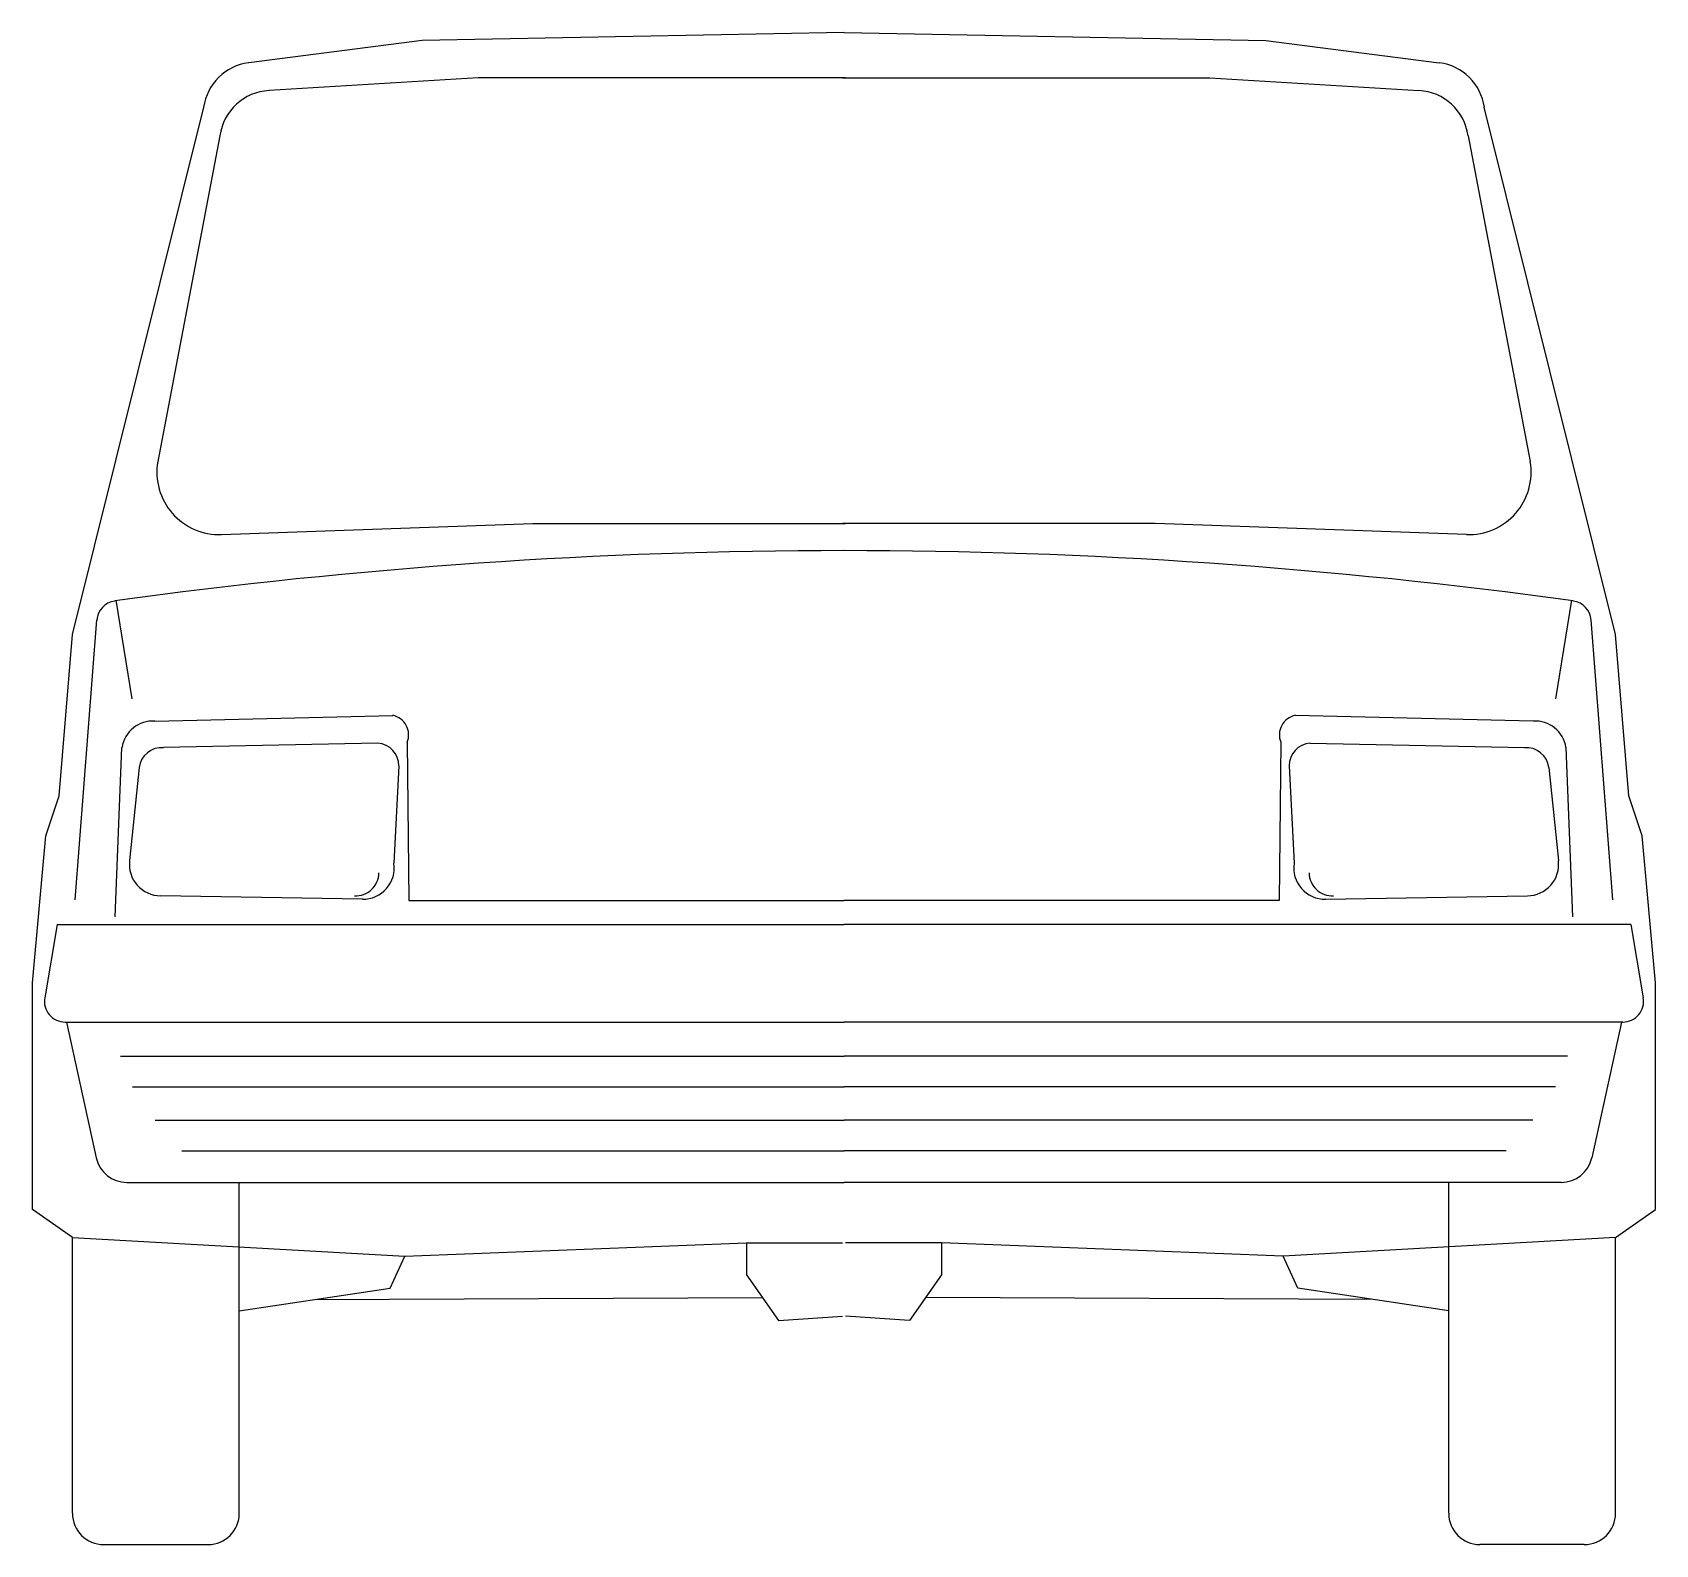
# Model space of a CAD drawing. Extents: x 5 to 161, y 9 to 154.
import ezdxf

# ---------------------------------------------------------------- set-up
doc = ezdxf.new("R2010")
doc.units = 0
doc.header["$LTSCALE"] = 25
doc.header["$MEASUREMENT"] = 0
doc.layers.get('0').update_dxf_attribs({"linetype": 'CONTINUOUS'})

msp = doc.modelspace()

# ---------------------------------------------------------------- linework, layer by layer
at = {"color": 0, "linetype": 'ByBlock'}
for p, q in [((42.49, 153.23), (25.83, 151.09)), ((83, 154), (42.49, 153.23)), ((83, 154), (123.51, 153.23)), ((123.51, 153.23), (140.17, 151.09)), ((47.88, 149.64), (27.79, 148.41)), ((83.13, 149.64), (47.88, 149.64)), ((82.87, 149.64), (118.12, 149.64)), ((118.12, 149.64), (138.21, 148.41)), ((8.91, 96.19), (21.51, 146.81)), ((157.09, 96.19), (144.49, 146.81)), ((23.07, 144.08), (17.09, 112.78)), ((142.93, 144.08), (148.91, 112.78)), ((23.22, 105.78), (53.13, 106.83)), ((53.13, 106.83), (83.13, 106.83)), ((112.87, 106.83), (82.87, 106.83)), ((142.78, 105.78), (112.87, 106.83)), ((14.64, 90), (13.1, 99.48)), ((151.36, 90), (152.9, 99.48)), ((9.17, 70.68), (11.25, 97.57)), ((156.83, 70.68), (154.75, 97.57)), ((7.63, 80.68), (8.91, 96.19)), ((158.37, 80.68), (157.09, 96.19)), ((16.83, 87.85), (39.67, 88.41)), ((149.17, 87.85), (126.33, 88.41)), ((38.24, 85.75), (17.66, 85.31)), ((41.05, 85.83), (41.21, 70.62)), ((124.95, 85.83), (124.79, 70.62)), ((127.76, 85.75), (148.34, 85.31)), ((13.02, 69.05), (13.66, 85.32)), ((152.98, 69.05), (152.34, 85.32)), ((15.3, 83.4), (14.4, 74.47)), ((40.26, 83.55), (39.77, 74.2)), ((125.74, 83.55), (126.23, 74.2)), ((150.7, 83.4), (151.6, 74.47)), ((6.35, 76.83), (7.63, 80.68)), ((159.65, 76.83), (158.37, 80.68)), ((5.07, 62.73), (6.35, 76.83)), ((160.93, 62.73), (159.65, 76.83)), ((36.75, 70.75), (17.37, 71.08)), ((41.21, 70.62), (83, 70.62)), ((124.79, 70.62), (83, 70.62)), ((129.25, 70.75), (148.63, 71.08)), ((7.45, 68.32), (6.24, 61.29)), ((7.45, 68.32), (83, 68.32)), ((158.55, 68.32), (83, 68.32)), ((158.55, 68.32), (159.76, 61.29)), ((5.07, 40.94), (5.07, 62.73)), ((160.93, 40.94), (160.93, 62.73)), ((8.21, 58.95), (83, 58.95)), ((8.34, 58.95), (11.18, 45.91)), ((157.79, 58.95), (83, 58.95)), ((157.66, 58.95), (154.82, 45.91)), ((13.53, 55.68), (83, 55.68)), ((152.47, 55.68), (83, 55.68)), ((14.68, 52.73), (83, 52.73)), ((151.32, 52.73), (83, 52.73)), ((16.86, 49.53), (83, 49.53)), ((149.14, 49.53), (83, 49.53)), ((19.42, 46.58), (83, 46.58)), ((146.58, 46.58), (83, 46.58)), ((14.12, 43.55), (83, 43.55)), ((24.93, 11.77), (24.93, 43.55)), ((151.88, 43.55), (83, 43.55)), ((141.07, 11.77), (141.07, 43.55)), ((8.91, 38.25), (5.07, 40.94)), ((157.09, 38.25), (160.93, 40.94)), ((8.91, 11.77), (8.91, 38.25)), ((8.91, 38.25), (40.83, 36.45)), ((40.83, 36.45), (73.64, 37.74)), ((73.64, 37.74), (73.64, 34.66)), ((73.64, 37.74), (82.87, 37.74)), ((92.36, 37.74), (83.13, 37.74)), ((92.36, 37.74), (92.36, 34.66)), ((125.17, 36.45), (92.36, 37.74)), ((157.09, 38.25), (125.17, 36.45)), ((157.09, 11.77), (157.09, 38.25)), ((39.42, 33.38), (40.83, 36.45)), ((126.58, 33.38), (125.17, 36.45)), ((73.64, 34.66), (76.72, 30.3)), ((92.36, 34.66), (89.28, 30.3)), ((24.93, 31.2), (39.42, 33.38)), ((141.07, 31.2), (126.58, 33.38)), ((32.18, 32.29), (75.18, 32.48)), ((133.82, 32.29), (90.82, 32.48)), ((76.72, 30.3), (82.87, 30.69)), ((89.28, 30.3), (83.13, 30.69)), ((11.91, 8.77), (21.93, 8.77)), ((154.09, 8.77), (144.07, 8.77))]:
    msp.add_line(p, q, dxfattribs=at)
for centre, radius, start, end in [((26.46, 146.13), 5, 97.3266, 172.173), ((139.54, 146.13), 5, 7.827, 82.6734), ((28.03, 143.42), 5, 92.7394, 172.3683), ((137.97, 143.42), 5, 7.6317, 87.2606), ((23.01, 111.77), 6, 170.3113, 272.0096), ((142.99, 111.77), 6, 267.9904, 9.6887), ((83.15, -407.91), 512.14, 90.0171, 97.8769), ((82.85, -407.91), 512.14, 82.1231, 89.9829), ((13.24, 97.41), 2, 97.8769, 175.5772), ((152.76, 97.41), 2, 4.4228, 82.1231), ((16.63, 84.86), 3, 86.2359, 171.1019), ((39.26, 86.53), 1.93, 338.7024, 77.6379), ((126.74, 86.53), 1.93, 102.3621, 201.2976), ((149.37, 84.86), 3, 8.8981, 93.7641), ((38.06, 83.55), 2.2, 0, 85.3012), ((127.94, 83.55), 2.2, 94.6988, 180), ((17.48, 83.11), 2.2, 85.3012, 172.5193), ((148.52, 83.11), 2.2, 7.4807, 94.6988), ((17.37, 74.08), 3, 172.5193, 270), ((36.13, 73.28), 2.2, 266.009, 0), ((36.81, 73.75), 3, 268.9192, 8.7509), ((129.19, 73.75), 3, 171.2491, 271.0808), ((129.87, 73.28), 2.2, 180, 273.991), ((148.63, 74.08), 3, 270, 7.4807), ((8.21, 60.95), 2, 170.1864, 270), ((157.79, 60.95), 2, 270, 9.8136), ((14.12, 46.55), 3, 192.3077, 270), ((151.88, 46.55), 3, 270, 347.6923), ((11.91, 11.77), 3, 180, 270), ((21.93, 11.77), 3, 270, 0), ((144.07, 11.77), 3, 180, 270), ((154.09, 11.77), 3, 270, 0)]:
    msp.add_arc(centre, radius, start, end, dxfattribs=at)

doc.saveas('drawing.dxf')
